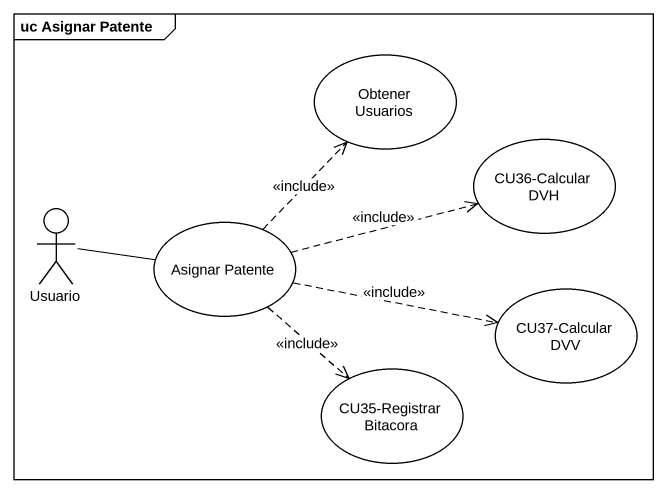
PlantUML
@startuml
mainframe uc Asignar Patente
usecase "Obtener Usuarios" as Obtener_Usuarios
usecase "CU36-Calcular DVH" as CU36_Calcular_DVH
actor Usuario
usecase "Asignar Patente" as Asignar_Patente
usecase "CU37-Calcular DVV" as CU37_Calcular_DVV
usecase "CU35-Registrar Bitacora" as CU35_Registrar_Bitacora
Usuario -right- Asignar_Patente
Asignar_Patente .up.> Obtener_Usuarios : <<include>>
Asignar_Patente .right.> CU36_Calcular_DVH : <<include>>
Asignar_Patente .right.> CU37_Calcular_DVV : <<include>>
Asignar_Patente ..> CU35_Registrar_Bitacora : <<include>>
@enduml
